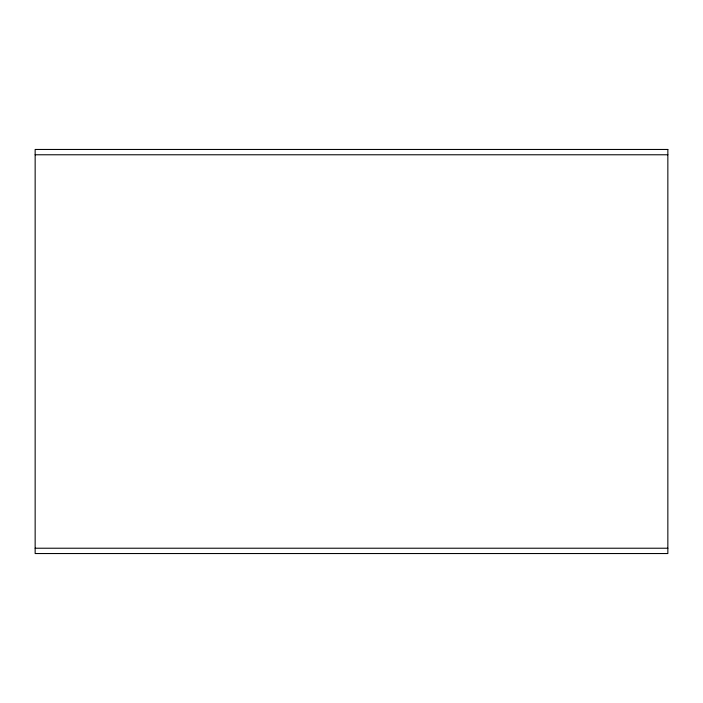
<?xml version="1.0" encoding="UTF-8"?>
<svg xmlns="http://www.w3.org/2000/svg" width="703" height="703" viewBox="0 0 703 703"><rect width="100%" height="100%" fill="white"/><g stroke="black" fill="none" stroke-linecap="round" stroke-linejoin="round"><path stroke-width="1.05" d="M35.15 154.774L667.85 154.774M35.15 548.226L667.85 548.226M667.85 149.458L35.15 149.458L35.15 553.542L667.85 553.542L667.85 149.458"/></g></svg>
